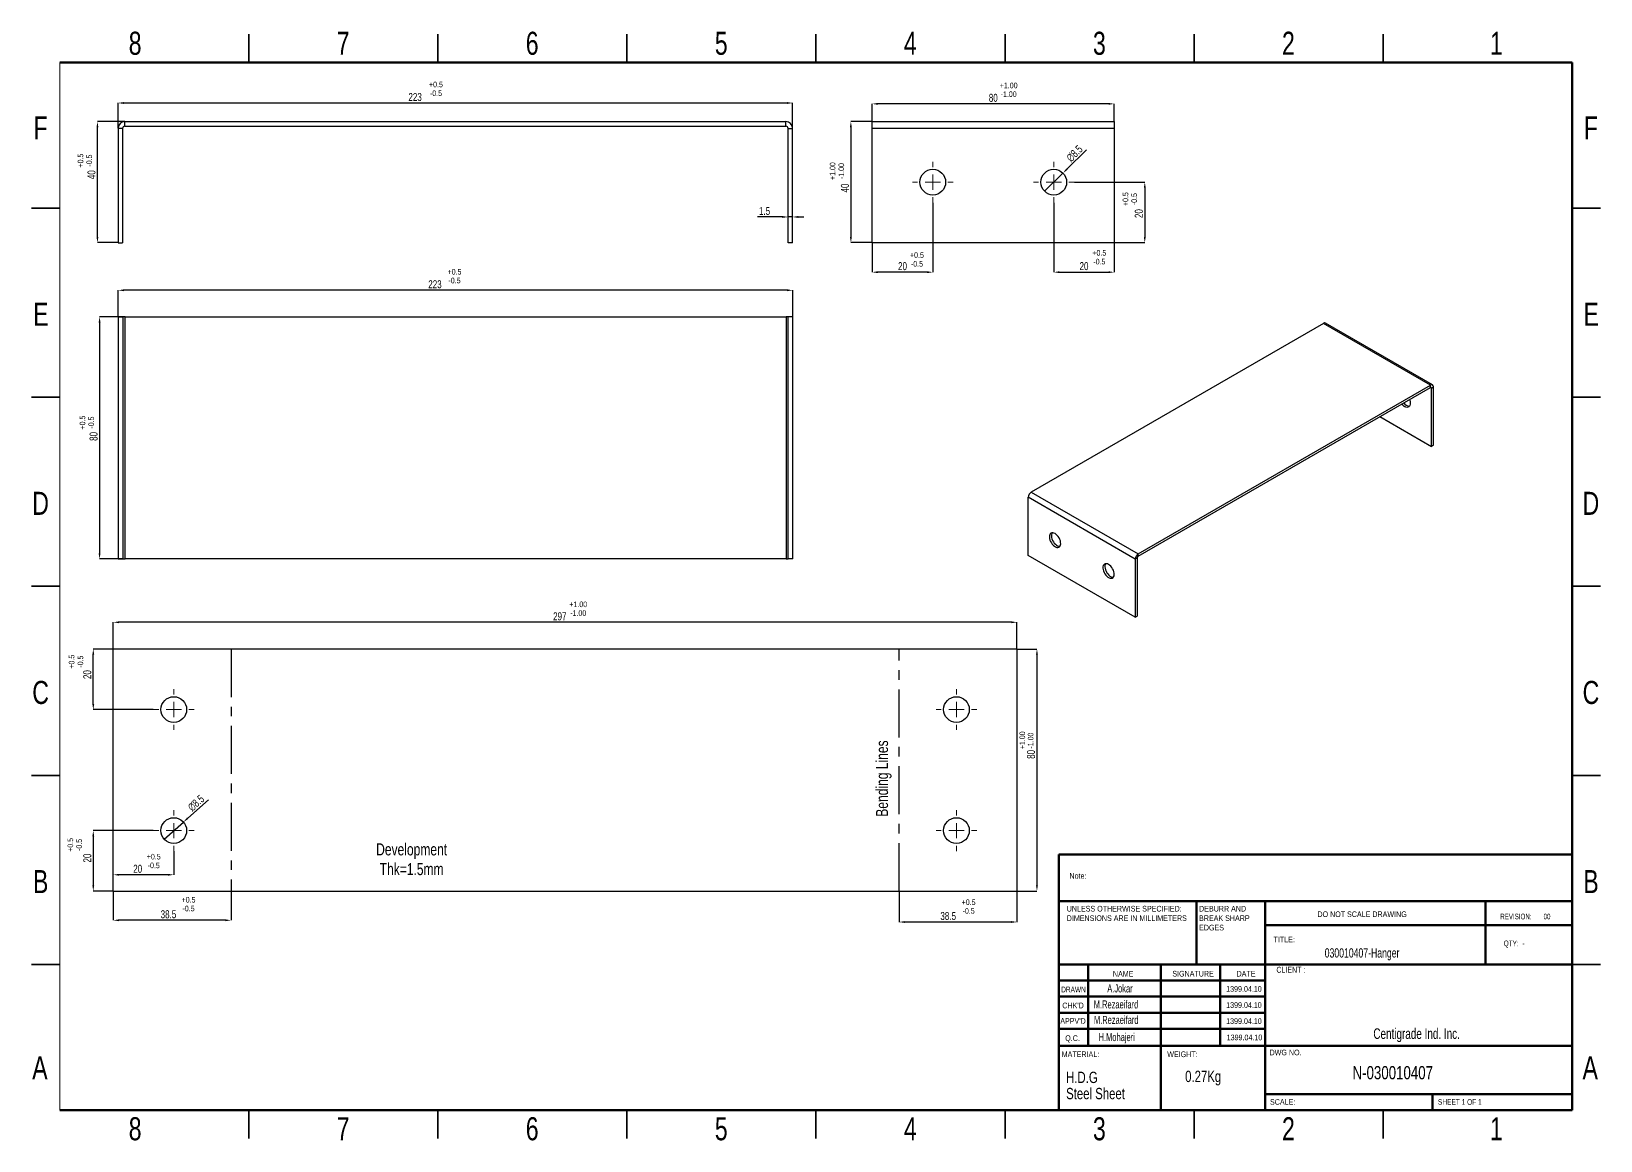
# Model space of a CAD drawing. Header units: millimetres. Extents: x 1750 to 2165, y 550 to 843.
import ezdxf

# ---------------------------------------------------------------- set-up
doc = ezdxf.new("R2010")
doc.units = ezdxf.units.MM
doc.linetypes.add('CENTERX2', pattern=[20.32, 12.7, -2.54, 2.54, -2.54])
doc.styles.add('SLDTEXTSTYLE0', font='TXT', dxfattribs={"width": 0.75})
doc.styles.add('SLDTEXTSTYLE1', font='TXT', dxfattribs={"width": 0.686449})
doc.styles.add('SLDTEXTSTYLE2', font='TXT', dxfattribs={"width": 0.652778})
doc.styles.add('SLDTEXTSTYLE3', font='TXT', dxfattribs={"width": 0.692308})
doc.styles.add('SLDTEXTSTYLE4', font='TXT', dxfattribs={"width": 0.7})
doc.styles.add('SLDTEXTSTYLE5', font='TXT', dxfattribs={"width": 0.678571})
doc.dimstyles.new('SLDDIMSTYLE26', dxfattribs={"dimtxt": 2.116667, "dimasz": 1.5, "dimexe": 0, "dimexo": 0.0625, "dimgap": 0.529167, "dimtad": 1, "dimdec": 0, "dimlfac": 1.25, "dimrnd": 1e-09, "dimzin": 12, "dimdsep": 46, "dimtxsty": 'SLDTEXTSTYLE0', "dimsah": 1, "dimcen": 0.09, "dimadec": 0, "dimazin": 3, "dimtfac": 1, "dimtdec": 0, "dimtofl": 0, "dimtmove": 0, "dimatfit": 3, "dimfxl": 1, "dimfrac": 2, "dimtolj": 1, "dimtzin": 12, "dimarcsym": 0})
doc.dimstyles.new('SLDDIMSTYLE27', dxfattribs={"dimtxt": 2.116667, "dimasz": 1.5, "dimexe": 0, "dimexo": 0.0625, "dimgap": 0.529167, "dimtad": 1, "dimdec": 6, "dimlfac": 1.25, "dimrnd": 1e-09, "dimzin": 12, "dimdsep": 46, "dimtxsty": 'SLDTEXTSTYLE0', "dimsah": 1, "dimcen": 0.09, "dimadec": 0, "dimazin": 3, "dimtfac": 1, "dimtdec": 1, "dimtmove": 0, "dimatfit": 0, "dimfxl": 1, "dimfrac": 2, "dimtolj": 1, "dimtzin": 12, "dimarcsym": 0})
doc.dimstyles.new('SLDDIMSTYLE28', dxfattribs={"dimtxt": 2.116667, "dimasz": 1.5, "dimexe": 0, "dimexo": 0.0625, "dimgap": 0.529167, "dimtad": 1, "dimdec": 1, "dimlfac": 1.25, "dimrnd": 1e-09, "dimzin": 12, "dimdsep": 46, "dimtxsty": 'SLDTEXTSTYLE0', "dimblk1": 'NONE', "dimsah": 1, "dimcen": 0, "dimadec": 0, "dimazin": 3, "dimtfac": 1, "dimtdec": 1, "dimtmove": 0, "dimatfit": 3, "dimldrblk": 'NONE', "dimfxl": 1, "dimfrac": 2, "dimtolj": 1, "dimtzin": 12, "dimarcsym": 0})

# ---------------------------------------------------------------- blocks, each defined once
blk = doc.blocks.new('*D29')
at = {"color": 0, "linetype": 'Continuous', "lineweight": -2, "transparency": 16777216}
for p, q in [((1774.34, 819.23), (1767.16, 819.23)), ((1767.16, 788.73), (1767.16, 817.73)), ((1772.55, 787.23), (1767.16, 787.23))]:
    blk.add_line(p, q, dxfattribs=at)
at = {"color": 0, "linetype": 'Continuous', "transparency": 16777216}
for points in [[(1766.91, 817.73), (1767.41, 817.73), (1767.16, 819.23)], [(1766.91, 788.73), (1767.41, 788.73), (1767.16, 787.23)]]:
    blk.add_solid(points, dxfattribs=at)
at = {"layer": 'Defpoints', "color": 0, "linetype": 'Continuous', "transparency": 16777216}
for p in [(1767.16, 819.23), (1774.4, 819.23), (1772.61, 787.23)]:
    blk.add_point(p, dxfattribs=at)
at = {"color": 0, "linetype": 'Continuous', "lineweight": 18, "transparency": 16777216, "insert": (1764.52, 805.2), "char_height": 2.117, "attachment_point": 2, "rotation": 90, "style": 'SLDTEXTSTYLE0'}
blk.add_mtext('\\A1;40', dxfattribs=at)
blk = doc.blocks.new('*D30')
at = {"color": 0, "linetype": 'Continuous', "lineweight": -2, "transparency": 16777216}
for p, q in [((1772.61, 817.5), (1772.61, 824.16)), ((1774.11, 824.16), (1949.51, 824.16)), ((1951.01, 817.5), (1951.01, 824.16))]:
    blk.add_line(p, q, dxfattribs=at)
at = {"color": 0, "linetype": 'Continuous', "transparency": 16777216}
for points in [[(1774.11, 824.41), (1774.11, 823.91), (1772.61, 824.16)], [(1949.51, 824.41), (1949.51, 823.91), (1951.01, 824.16)]]:
    blk.add_solid(points, dxfattribs=at)
at = {"layer": 'Defpoints', "color": 0, "linetype": 'Continuous', "transparency": 16777216}
for p in [(1951.01, 824.16), (1772.61, 817.44), (1951.01, 817.44)]:
    blk.add_point(p, dxfattribs=at)
at = {"color": 0, "linetype": 'Continuous', "lineweight": 18, "transparency": 16777216, "insert": (1851.17, 826.8), "char_height": 2.117, "attachment_point": 2, "style": 'SLDTEXTSTYLE0'}
blk.add_mtext('\\A1;223', dxfattribs=at)
blk = doc.blocks.new('*D31')
at = {"color": 0, "linetype": 'Continuous', "lineweight": -2, "transparency": 16777216}
for p, q in [((1948.31, 794.02), (1941.73, 794.02)), ((1949.81, 787.29), (1949.81, 794.02)), ((1951.01, 794.02), (1949.81, 794.02)), ((1951.01, 787.29), (1951.01, 794.02)), ((1952.51, 794.02), (1954.01, 794.02))]:
    blk.add_line(p, q, dxfattribs=at)
at = {"color": 0, "linetype": 'Continuous', "transparency": 16777216}
for points in [[(1948.31, 794.27), (1948.31, 793.77), (1949.81, 794.02)], [(1952.51, 794.27), (1952.51, 793.77), (1951.01, 794.02)]]:
    blk.add_solid(points, dxfattribs=at)
at = {"layer": 'Defpoints', "color": 0, "linetype": 'Continuous', "transparency": 16777216}
for p in [(1949.81, 794.02), (1949.81, 787.23), (1951.01, 787.23)]:
    blk.add_point(p, dxfattribs=at)
at = {"color": 0, "linetype": 'Continuous', "lineweight": 18, "transparency": 16777216, "insert": (1943.58, 796.66), "char_height": 2.117, "attachment_point": 2, "style": 'SLDTEXTSTYLE0'}
blk.add_mtext('\\A1;1.5', dxfattribs=at)
blk = doc.blocks.new('*D32')
at = {"color": 0, "linetype": 'Continuous', "lineweight": -2, "transparency": 16777216}
for p, q in [((1772.66, 767.67), (1772.66, 774.64)), ((1949.56, 774.64), (1774.16, 774.64)), ((1951.06, 767.67), (1951.06, 774.64))]:
    blk.add_line(p, q, dxfattribs=at)
at = {"color": 0, "linetype": 'Continuous', "transparency": 16777216}
for points in [[(1774.16, 774.89), (1774.16, 774.39), (1772.66, 774.64)], [(1949.56, 774.89), (1949.56, 774.39), (1951.06, 774.64)]]:
    blk.add_solid(points, dxfattribs=at)
at = {"layer": 'Defpoints', "color": 0, "linetype": 'Continuous', "transparency": 16777216}
for p in [(1772.66, 774.64), (1772.66, 767.61), (1951.06, 767.61)]:
    blk.add_point(p, dxfattribs=at)
at = {"color": 0, "linetype": 'Continuous', "lineweight": 18, "transparency": 16777216, "insert": (1856.42, 777.29), "char_height": 2.117, "attachment_point": 2, "style": 'SLDTEXTSTYLE0'}
blk.add_mtext('\\A1;223', dxfattribs=at)
blk = doc.blocks.new('*D33')
at = {"color": 0, "linetype": 'Continuous', "lineweight": -2, "transparency": 16777216}
for p, q in [((1773.8, 767.61), (1767.72, 767.61)), ((1767.72, 766.11), (1767.72, 705.11)), ((1773.8, 703.61), (1767.72, 703.61))]:
    blk.add_line(p, q, dxfattribs=at)
at = {"color": 0, "linetype": 'Continuous', "transparency": 16777216}
for points in [[(1767.47, 766.11), (1767.97, 766.11), (1767.72, 767.61)], [(1767.47, 705.11), (1767.97, 705.11), (1767.72, 703.61)]]:
    blk.add_solid(points, dxfattribs=at)
at = {"layer": 'Defpoints', "color": 0, "linetype": 'Continuous', "transparency": 16777216}
for p in [(1773.86, 767.61), (1767.72, 703.61), (1773.86, 703.61)]:
    blk.add_point(p, dxfattribs=at)
at = {"color": 0, "linetype": 'Continuous', "lineweight": 18, "transparency": 16777216, "insert": (1765.07, 736), "char_height": 2.117, "attachment_point": 2, "rotation": 90, "style": 'SLDTEXTSTYLE0'}
blk.add_mtext('\\A1;80', dxfattribs=at)
blk = doc.blocks.new('*D34')
at = {"color": 0, "linetype": 'Continuous', "lineweight": -2, "transparency": 16777216}
for p, q in [((1972.01, 819.23), (1966.41, 819.23)), ((1966.41, 817.73), (1966.41, 788.73)), ((1972.01, 787.23), (1966.41, 787.23))]:
    blk.add_line(p, q, dxfattribs=at)
at = {"color": 0, "linetype": 'Continuous', "transparency": 16777216}
for points in [[(1966.16, 817.73), (1966.66, 817.73), (1966.41, 819.23)], [(1966.16, 788.73), (1966.66, 788.73), (1966.41, 787.23)]]:
    blk.add_solid(points, dxfattribs=at)
at = {"layer": 'Defpoints', "color": 0, "linetype": 'Continuous', "transparency": 16777216}
for p in [(1972.07, 819.23), (1966.41, 787.23), (1972.07, 787.23)]:
    blk.add_point(p, dxfattribs=at)
at = {"color": 0, "linetype": 'Continuous', "lineweight": 18, "transparency": 16777216, "insert": (1963.77, 801.68), "char_height": 2.117, "attachment_point": 2, "rotation": 90, "style": 'SLDTEXTSTYLE0'}
blk.add_mtext('\\A1;40', dxfattribs=at)
blk = doc.blocks.new('*D35')
at = {"color": 0, "linetype": 'Continuous', "lineweight": -2, "transparency": 16777216}
for p, q in [((2028.77, 811.81), (2023.56, 806.67)), ((2017.65, 800.84), (2022.49, 805.62))]:
    blk.add_line(p, q, dxfattribs=at)
at = {"color": 0, "linetype": 'Continuous', "transparency": 16777216}
blk.add_solid([(2023.38, 806.85), (2023.73, 806.49), (2022.49, 805.62)], dxfattribs=at)
at = {"layer": 'Defpoints', "color": 0, "linetype": 'Continuous', "transparency": 16777216}
for p in [(2022.49, 805.62), (2017.65, 800.84)]:
    blk.add_point(p, dxfattribs=at)
at = {"color": 0, "linetype": 'Continuous', "lineweight": 18, "transparency": 16777216, "insert": (2023.14, 809.98), "char_height": 2.117, "attachment_point": 1, "rotation": 44.6305, "style": 'SLDTEXTSTYLE0'}
blk.add_mtext('\\A1;∅8.5', dxfattribs=at)
blk = doc.blocks.new('_NONE')
blk = doc.blocks.new('*D36')
at = {"color": 0, "linetype": 'Continuous', "lineweight": -2, "transparency": 16777216}
for p, q in [((2025.53, 803.23), (2044.14, 803.23)), ((2044.14, 801.73), (2044.14, 788.73)), ((2036.13, 787.23), (2044.14, 787.23))]:
    blk.add_line(p, q, dxfattribs=at)
at = {"color": 0, "linetype": 'Continuous', "transparency": 16777216}
for points in [[(2043.89, 801.73), (2044.39, 801.73), (2044.14, 803.23)], [(2043.89, 788.73), (2044.39, 788.73), (2044.14, 787.23)]]:
    blk.add_solid(points, dxfattribs=at)
at = {"layer": 'Defpoints', "color": 0, "linetype": 'Continuous', "transparency": 16777216}
for p in [(2025.47, 803.23), (2036.07, 787.23), (2044.14, 787.23)]:
    blk.add_point(p, dxfattribs=at)
at = {"color": 0, "linetype": 'Continuous', "lineweight": 18, "transparency": 16777216, "insert": (2041.49, 794.92), "char_height": 2.117, "attachment_point": 2, "rotation": 90, "style": 'SLDTEXTSTYLE0'}
blk.add_mtext('\\A1;20', dxfattribs=at)
blk = doc.blocks.new('SW_CENTERMARKSYMBOL_42')
at = {"color": 0, "linetype": 'Continuous', "lineweight": 0}
for p, q in [((0, 4), (0, 5.4)), ((-4, 0), (-5.4, 0)), ((0, 0), (-2, 0)), ((0, 0), (0, 2)), ((0, 0), (0, -2)), ((0, 0), (2, 0)), ((4, 0), (5.4, 0)), ((0, -4), (0, -5.4))]:
    blk.add_line(p, q, dxfattribs=at)
blk = doc.blocks.new('SW_CENTERMARKSYMBOL_43')
at = {"color": 0, "linetype": 'Continuous', "lineweight": 0}
for p, q in [((0, 4), (0, 5.4)), ((-4, 0), (-5.4, 0)), ((0, 0), (-2, 0)), ((0, 0), (0, 2)), ((0, 0), (0, -2)), ((0, 0), (2, 0)), ((4, 0), (5.4, 0)), ((0, -4), (0, -5.4))]:
    blk.add_line(p, q, dxfattribs=at)
blk = doc.blocks.new('*D37')
at = {"color": 0, "linetype": 'Continuous', "lineweight": -2, "transparency": 16777216}
for p, q in [((1771.35, 679.85), (1771.35, 686.86)), ((2008.83, 686.86), (1772.85, 686.86)), ((2010.33, 679.85), (2010.33, 686.86))]:
    blk.add_line(p, q, dxfattribs=at)
at = {"color": 0, "linetype": 'Continuous', "transparency": 16777216}
for points in [[(1772.85, 687.11), (1772.85, 686.61), (1771.35, 686.86)], [(2008.83, 687.11), (2008.83, 686.61), (2010.33, 686.86)]]:
    blk.add_solid(points, dxfattribs=at)
at = {"layer": 'Defpoints', "color": 0, "linetype": 'Continuous', "transparency": 16777216}
for p in [(1771.35, 686.86), (1771.35, 679.78), (2010.33, 679.78)]:
    blk.add_point(p, dxfattribs=at)
at = {"color": 0, "linetype": 'Continuous', "lineweight": 18, "transparency": 16777216, "insert": (1889.43, 689.5), "char_height": 2.117, "attachment_point": 2, "style": 'SLDTEXTSTYLE0'}
blk.add_mtext('\\A1;297', dxfattribs=at)
blk = doc.blocks.new('*D38')
at = {"color": 0, "linetype": 'Continuous', "lineweight": -2, "transparency": 16777216}
for p, q in [((1771.35, 615.72), (1771.35, 608.07)), ((1802.5, 615.72), (1802.5, 608.07)), ((1801, 608.07), (1772.85, 608.07))]:
    blk.add_line(p, q, dxfattribs=at)
at = {"color": 0, "linetype": 'Continuous', "transparency": 16777216}
for points in [[(1772.85, 608.32), (1772.85, 607.82), (1771.35, 608.07)], [(1801, 608.32), (1801, 607.82), (1802.5, 608.07)]]:
    blk.add_solid(points, dxfattribs=at)
at = {"layer": 'Defpoints', "color": 0, "linetype": 'Continuous', "transparency": 16777216}
for p in [(1771.35, 615.78), (1802.5, 615.78), (1771.35, 608.07)]:
    blk.add_point(p, dxfattribs=at)
at = {"color": 0, "linetype": 'Continuous', "lineweight": 18, "transparency": 16777216, "insert": (1785.94, 610.72), "char_height": 2.117, "attachment_point": 2, "style": 'SLDTEXTSTYLE0'}
blk.add_mtext('\\A1;38.5', dxfattribs=at)
blk = doc.blocks.new('*D39')
at = {"color": 0, "linetype": 'Continuous', "lineweight": -2, "transparency": 16777216}
for p, q in [((1979.18, 615.72), (1979.18, 607.61)), ((2010.33, 615.72), (2010.33, 607.61)), ((2008.83, 607.61), (1980.68, 607.61))]:
    blk.add_line(p, q, dxfattribs=at)
at = {"color": 0, "linetype": 'Continuous', "transparency": 16777216}
for points in [[(1980.68, 607.86), (1980.68, 607.36), (1979.18, 607.61)], [(2008.83, 607.86), (2008.83, 607.36), (2010.33, 607.61)]]:
    blk.add_solid(points, dxfattribs=at)
at = {"layer": 'Defpoints', "color": 0, "linetype": 'Continuous', "transparency": 16777216}
for p in [(1979.18, 615.78), (2010.33, 615.78), (1979.18, 607.61)]:
    blk.add_point(p, dxfattribs=at)
at = {"color": 0, "linetype": 'Continuous', "lineweight": 18, "transparency": 16777216, "insert": (1992.15, 610.26), "char_height": 2.117, "attachment_point": 2, "style": 'SLDTEXTSTYLE0'}
blk.add_mtext('\\A1;38.5', dxfattribs=at)
blk = doc.blocks.new('*D40')
at = {"color": 0, "linetype": 'Continuous', "lineweight": -2, "transparency": 16777216}
for p, q in [((1771.29, 679.78), (1766.06, 679.78)), ((1766.06, 665.28), (1766.06, 678.28)), ((1781.89, 663.78), (1766.06, 663.78))]:
    blk.add_line(p, q, dxfattribs=at)
at = {"color": 0, "linetype": 'Continuous', "transparency": 16777216}
for points in [[(1765.81, 678.28), (1766.31, 678.28), (1766.06, 679.78)], [(1765.81, 665.28), (1766.31, 665.28), (1766.06, 663.78)]]:
    blk.add_solid(points, dxfattribs=at)
at = {"layer": 'Defpoints', "color": 0, "linetype": 'Continuous', "transparency": 16777216}
for p in [(1766.06, 679.78), (1771.35, 679.78), (1781.95, 663.78)]:
    blk.add_point(p, dxfattribs=at)
at = {"color": 0, "linetype": 'Continuous', "lineweight": 18, "transparency": 16777216, "insert": (1763.41, 673.03), "char_height": 2.117, "attachment_point": 2, "rotation": 90, "style": 'SLDTEXTSTYLE0'}
blk.add_mtext('\\A1;20', dxfattribs=at)
blk = doc.blocks.new('*D41')
at = {"color": 0, "linetype": 'Continuous', "lineweight": -2, "transparency": 16777216}
for p, q in [((1781.89, 631.78), (1766.06, 631.78)), ((1766.06, 630.28), (1766.06, 617.28)), ((1771.29, 615.78), (1766.06, 615.78))]:
    blk.add_line(p, q, dxfattribs=at)
at = {"color": 0, "linetype": 'Continuous', "transparency": 16777216}
for points in [[(1765.81, 630.28), (1766.31, 630.28), (1766.06, 631.78)], [(1765.81, 617.28), (1766.31, 617.28), (1766.06, 615.78)]]:
    blk.add_solid(points, dxfattribs=at)
at = {"layer": 'Defpoints', "color": 0, "linetype": 'Continuous', "transparency": 16777216}
for p in [(1781.95, 631.78), (1766.06, 615.78), (1771.35, 615.78)]:
    blk.add_point(p, dxfattribs=at)
at = {"color": 0, "linetype": 'Continuous', "lineweight": 18, "transparency": 16777216, "insert": (1763.41, 624.52), "char_height": 2.117, "attachment_point": 2, "rotation": 90, "style": 'SLDTEXTSTYLE0'}
blk.add_mtext('\\A1;20', dxfattribs=at)
blk = doc.blocks.new('*D42')
at = {"color": 0, "linetype": 'Continuous', "lineweight": -2, "transparency": 16777216}
for p, q in [((1787.35, 626.32), (1787.35, 620.1)), ((1771.35, 615.85), (1771.35, 620.1)), ((1785.85, 620.1), (1772.85, 620.1))]:
    blk.add_line(p, q, dxfattribs=at)
at = {"color": 0, "linetype": 'Continuous', "transparency": 16777216}
for points in [[(1772.85, 620.35), (1772.85, 619.85), (1771.35, 620.1)], [(1785.85, 620.35), (1785.85, 619.85), (1787.35, 620.1)]]:
    blk.add_solid(points, dxfattribs=at)
at = {"layer": 'Defpoints', "color": 0, "linetype": 'Continuous', "transparency": 16777216}
for p in [(1787.35, 626.38), (1771.35, 620.1), (1771.35, 615.78)]:
    blk.add_point(p, dxfattribs=at)
at = {"color": 0, "linetype": 'Continuous', "lineweight": 18, "transparency": 16777216, "insert": (1777.81, 622.75), "char_height": 2.117, "attachment_point": 2, "style": 'SLDTEXTSTYLE0'}
blk.add_mtext('\\A1;20', dxfattribs=at)
blk = doc.blocks.new('*D43')
at = {"color": 0, "linetype": 'Continuous', "lineweight": -2, "transparency": 16777216}
for p, q in [((1796.5, 639.89), (1791.02, 635.03)), ((1784.81, 629.53), (1789.9, 634.04))]:
    blk.add_line(p, q, dxfattribs=at)
at = {"color": 0, "linetype": 'Continuous', "transparency": 16777216}
blk.add_solid([(1790.85, 635.22), (1791.18, 634.85), (1789.9, 634.04)], dxfattribs=at)
at = {"layer": 'Defpoints', "color": 0, "linetype": 'Continuous', "transparency": 16777216}
for p in [(1789.9, 634.04), (1784.81, 629.53)]:
    blk.add_point(p, dxfattribs=at)
at = {"color": 0, "linetype": 'Continuous', "lineweight": 18, "transparency": 16777216, "insert": (1790.78, 638.36), "char_height": 2.117, "attachment_point": 1, "rotation": 41.5383, "style": 'SLDTEXTSTYLE0'}
blk.add_mtext('\\A1;∅8.5', dxfattribs=at)
blk = doc.blocks.new('*D44')
at = {"color": 0, "linetype": 'Continuous', "lineweight": -2, "transparency": 16777216}
for p, q in [((2010.39, 679.78), (2015.62, 679.78)), ((2015.62, 678.28), (2015.62, 617.28)), ((2010.39, 615.78), (2015.62, 615.78))]:
    blk.add_line(p, q, dxfattribs=at)
at = {"color": 0, "linetype": 'Continuous', "transparency": 16777216}
for points in [[(2015.37, 678.28), (2015.87, 678.28), (2015.62, 679.78)], [(2015.37, 617.28), (2015.87, 617.28), (2015.62, 615.78)]]:
    blk.add_solid(points, dxfattribs=at)
at = {"layer": 'Defpoints', "color": 0, "linetype": 'Continuous', "transparency": 16777216}
for p in [(2010.33, 679.78), (2010.33, 615.78), (2015.62, 615.78)]:
    blk.add_point(p, dxfattribs=at)
at = {"color": 0, "linetype": 'Continuous', "lineweight": 18, "transparency": 16777216, "insert": (2012.98, 651.93), "char_height": 2.117, "attachment_point": 2, "rotation": 90, "style": 'SLDTEXTSTYLE0'}
blk.add_mtext('\\A1;80', dxfattribs=at)
blk = doc.blocks.new('SW_CENTERMARKSYMBOL_44')
at = {"color": 0, "linetype": 'Continuous', "lineweight": 0}
for p, q in [((0, 4), (0, 5.4)), ((-4, 0), (-5.4, 0)), ((0, 0), (-2, 0)), ((0, 0), (0, 2)), ((0, 0), (0, -2)), ((0, 0), (2, 0)), ((4, 0), (5.4, 0)), ((0, -4), (0, -5.4))]:
    blk.add_line(p, q, dxfattribs=at)
blk = doc.blocks.new('SW_CENTERMARKSYMBOL_45')
at = {"color": 0, "linetype": 'Continuous', "lineweight": 0}
for p, q in [((0, 4), (0, 5.4)), ((-4, 0), (-5.4, 0)), ((0, 0), (-2, 0)), ((0, 0), (0, 2)), ((0, 0), (0, -2)), ((0, 0), (2, 0)), ((4, 0), (5.4, 0)), ((0, -4), (0, -5.4))]:
    blk.add_line(p, q, dxfattribs=at)
blk = doc.blocks.new('SW_CENTERMARKSYMBOL_46')
at = {"color": 0, "linetype": 'Continuous', "lineweight": 0}
for p, q in [((0, 4), (0, 5.4)), ((-4, 0), (-5.4, 0)), ((0, 0), (-2, 0)), ((0, 0), (0, 2)), ((0, 0), (0, -2)), ((0, 0), (2, 0)), ((4, 0), (5.4, 0)), ((0, -4), (0, -5.4))]:
    blk.add_line(p, q, dxfattribs=at)
blk = doc.blocks.new('SW_CENTERMARKSYMBOL_47')
at = {"color": 0, "linetype": 'Continuous', "lineweight": 0}
for p, q in [((0, 4), (0, 5.4)), ((-4, 0), (-5.4, 0)), ((0, 0), (-2, 0)), ((0, 0), (0, 2)), ((0, 0), (0, -2)), ((0, 0), (2, 0)), ((4, 0), (5.4, 0)), ((0, -4), (0, -5.4))]:
    blk.add_line(p, q, dxfattribs=at)
blk = doc.blocks.new('SW_NOTE_62')
at = {"color": 0, "linetype": 'Continuous', "lineweight": 0, "char_height": 1.5, "attachment_point": 1, "style": 'SLDTEXTSTYLE0'}
for s, insert in [('UNLESS OTHERWISE SPECIFIED:', (0, 1.93)), ('DIMENSIONS ARE IN MILLIMETERS', (0, -0.57))]:
    blk.add_mtext(s, dxfattribs=dict(at, insert=insert))
blk = doc.blocks.new('SW_NOTE_63')
at = {"color": 0, "linetype": 'Continuous', "lineweight": 0, "char_height": 1.5, "attachment_point": 1, "style": 'SLDTEXTSTYLE0'}
for s, insert in [('DEBURR AND', (0, 1.93)), ('BREAK SHARP', (0, -0.57)), ('EDGES', (0, -3.07))]:
    blk.add_mtext(s, dxfattribs=dict(at, insert=insert))
blk = doc.blocks.new('*D47')
at = {"color": 0, "linetype": 'Continuous', "lineweight": -2, "transparency": 16777216}
for p, q in [((1972.07, 819.29), (1972.07, 823.93)), ((2034.57, 823.93), (1973.57, 823.93)), ((2036.07, 819.29), (2036.07, 823.93))]:
    blk.add_line(p, q, dxfattribs=at)
at = {"color": 0, "linetype": 'Continuous', "transparency": 16777216}
for points in [[(1973.57, 824.18), (1973.57, 823.68), (1972.07, 823.93)], [(2034.57, 824.18), (2034.57, 823.68), (2036.07, 823.93)]]:
    blk.add_solid(points, dxfattribs=at)
at = {"layer": 'Defpoints', "color": 0, "linetype": 'Continuous', "transparency": 16777216}
for p in [(1972.07, 823.93), (1972.07, 819.23), (2036.07, 819.23)]:
    blk.add_point(p, dxfattribs=at)
at = {"color": 0, "linetype": 'Continuous', "lineweight": 18, "transparency": 16777216, "insert": (2004.07, 825.51), "char_height": 2.117, "attachment_point": 5, "style": 'SLDTEXTSTYLE0'}
blk.add_mtext('\\A1;80', dxfattribs=at)
blk = doc.blocks.new('*D48')
at = {"color": 0, "linetype": 'Continuous', "lineweight": -2, "transparency": 16777216}
for p, q in [((1988.07, 797.76), (1988.07, 779.42)), ((1972.07, 787.16), (1972.07, 779.42)), ((1986.57, 779.42), (1973.57, 779.42))]:
    blk.add_line(p, q, dxfattribs=at)
at = {"color": 0, "linetype": 'Continuous', "transparency": 16777216}
for points in [[(1973.57, 779.67), (1973.57, 779.17), (1972.07, 779.42)], [(1986.57, 779.67), (1986.57, 779.17), (1988.07, 779.42)]]:
    blk.add_solid(points, dxfattribs=at)
at = {"layer": 'Defpoints', "color": 0, "linetype": 'Continuous', "transparency": 16777216}
for p in [(1988.07, 797.83), (1972.07, 787.23), (1972.07, 779.42)]:
    blk.add_point(p, dxfattribs=at)
at = {"color": 0, "linetype": 'Continuous', "lineweight": 18, "transparency": 16777216, "insert": (1980.07, 781.01), "char_height": 2.117, "attachment_point": 5, "style": 'SLDTEXTSTYLE0'}
blk.add_mtext('\\A1;20', dxfattribs=at)
blk = doc.blocks.new('*D49')
at = {"color": 0, "linetype": 'Continuous', "lineweight": -2, "transparency": 16777216}
for p, q in [((2020.07, 797.76), (2020.07, 779.42)), ((2036.07, 787.16), (2036.07, 779.42)), ((2021.57, 779.42), (2034.57, 779.42))]:
    blk.add_line(p, q, dxfattribs=at)
at = {"color": 0, "linetype": 'Continuous', "transparency": 16777216}
for points in [[(2021.57, 779.67), (2021.57, 779.17), (2020.07, 779.42)], [(2034.57, 779.67), (2034.57, 779.17), (2036.07, 779.42)]]:
    blk.add_solid(points, dxfattribs=at)
at = {"layer": 'Defpoints', "color": 0, "linetype": 'Continuous', "transparency": 16777216}
for p in [(2020.07, 797.83), (2036.07, 787.23), (2036.07, 779.42)]:
    blk.add_point(p, dxfattribs=at)
at = {"color": 0, "linetype": 'Continuous', "lineweight": 18, "transparency": 16777216, "insert": (2028.07, 781.01), "char_height": 2.117, "attachment_point": 5, "style": 'SLDTEXTSTYLE0'}
blk.add_mtext('\\A1;20', dxfattribs=at)

msp = doc.modelspace()

# ---------------------------------------------------------------- linework, layer by layer
at = {"color": 7, "linetype": 'Continuous', "lineweight": 35}
for p, q in [((1807.18950237, 834.88362631), (1807.18950237, 842.38362631)), ((1857.18950237, 834.88362631), (1857.18950237, 842.38362631)), ((1907.18950237, 834.88362631), (1907.18950237, 842.38362631)), ((1957.18950237, 842.38362631), (1957.18950237, 834.88362631)), ((1957.18950237, 834.88362631), (1957.18950237, 842.38362631)), ((2007.18950237, 834.88362631), (2007.18950237, 842.38362631)), ((2057.18950237, 834.88362631), (2057.18950237, 842.38362631)), ((2107.18950237, 834.88362631), (2107.18950237, 842.38362631)), ((1757.18950237, 796.38362631), (1749.68950237, 796.38362631)), ((2157.18950237, 796.38362631), (2164.68950237, 796.38362631)), ((1757.18950237, 746.38362631), (1749.68950237, 746.38362631)), ((2157.18950237, 746.38362631), (2164.68950237, 746.38362631)), ((1749.68950237, 696.38362631), (1757.18950237, 696.38362631)), ((1757.18950237, 696.38362631), (1749.68950237, 696.38362631)), ((2164.68950237, 696.38362631), (2157.18950237, 696.38362631)), ((2157.18950237, 696.38362631), (2164.68950237, 696.38362631)), ((1757.18950237, 646.38362631), (1749.68950237, 646.38362631)), ((2157.18950237, 646.38362631), (2164.68950237, 646.38362631)), ((1757.18950237, 596.38362631), (1749.68950237, 596.38362631)), ((2157.18950237, 596.38362631), (2164.68950237, 596.38362631)), ((1807.18950237, 557.88362631), (1807.18950237, 550.38362631)), ((1857.18950237, 557.88362631), (1857.18950237, 550.38362631)), ((1907.18950237, 557.88362631), (1907.18950237, 550.38362631)), ((1957.18950237, 550.38362631), (1957.18950237, 557.88362631)), ((1957.18950237, 557.88362631), (1957.18950237, 550.38362631)), ((2007.18950237, 557.88362631), (2007.18950237, 550.38362631)), ((2057.18950237, 557.88362631), (2057.18950237, 550.38362631)), ((2107.18950237, 557.88362631), (2107.18950237, 550.38362631))]:
    msp.add_line(p, q, dxfattribs=at)
at = {"color": 7, "linetype": 'Continuous', "lineweight": 18}
msp.add_line((1757.18950237, 557.88362631), (1757.18950237, 834.88362631), dxfattribs=at)
at = {"color": 7, "linetype": 'Continuous', "lineweight": 70}
for p, q in [((1757.18950237, 834.88362631), (2157.18950237, 834.88362631)), ((2157.18950237, 834.88362631), (2157.18950237, 557.88362631)), ((2157.18950237, 557.88362631), (1757.18950237, 557.88362631))]:
    msp.add_line(p, q, dxfattribs=at)
at = {"color": 7, "linetype": 'Continuous', "lineweight": 25}
for p, q in [((1774.40222615, 818.02707763), (1774.40222615, 819.22707764)), ((1774.40222615, 819.22707764), (1949.22366256, 819.22707764)), ((1774.40222615, 818.02707763), (1949.22366256, 818.02707763)), ((1949.22366256, 818.02707763), (1949.22366256, 819.22707764)), ((1972.07200255, 817.43779761), (1972.07200255, 819.22707764)), ((1972.07200255, 819.22707764), (2036.07200112, 819.22707764)), ((2036.07200112, 819.22707764), (2036.07200112, 817.43779761)), ((1772.6129424, 817.43779761), (1772.6129424, 787.22707835)), ((1773.81294483, 817.43779761), (1772.6129424, 817.43779761)), ((1773.81294483, 817.43779761), (1773.81294483, 787.22707835)), ((1949.81294388, 817.43779761), (1951.01294631, 817.43779761)), ((1949.81294388, 787.22707835), (1949.81294388, 817.43779761)), ((1951.01294631, 787.22707835), (1951.01294631, 817.43779761)), ((1972.07200255, 787.22707835), (1972.07200255, 817.43779761)), ((2036.07200112, 817.43779761), (1972.07200255, 817.43779761)), ((2036.07200112, 817.43779761), (2036.07200112, 787.22707835)), ((1772.6129424, 787.22707835), (1773.81294483, 787.22707835)), ((1951.01294631, 787.22707835), (1949.81294388, 787.22707835)), ((2036.07200112, 787.22707835), (1972.07200255, 787.22707835)), ((1772.65855313, 767.6056087), (1772.65855313, 703.60561013)), ((1772.65855313, 767.6056087), (1773.85855556, 767.6056087)), ((1773.85855556, 767.6056087), (1773.85855556, 703.60561013)), ((1774.44783688, 767.6056087), (1773.85855556, 767.6056087)), ((1774.44783688, 703.60561013), (1774.44783688, 767.6056087)), ((1774.44783688, 767.6056087), (1949.26927329, 767.6056087)), ((1949.85855461, 767.6056087), (1949.26927329, 767.6056087)), ((1949.26927329, 767.6056087), (1949.26927329, 703.60561013)), ((1951.05855704, 767.6056087), (1949.85855461, 767.6056087)), ((1949.85855461, 703.60561013), (1949.85855461, 767.6056087)), ((1951.05855704, 703.60561013), (1951.05855704, 767.6056087)), ((2091.38643138, 765.88647322), (2014.12554189, 721.28471109)), ((2119.67070199, 749.55831135), (2091.38643138, 765.88647322)), ((2120.22980628, 749.61367605), (2091.94553566, 765.94183792)), ((2042.4098125, 704.95654922), (2119.67070199, 749.55831135)), ((2042.4098125, 704.34414361), (2119.67070199, 748.94590573)), ((2119.67066116, 748.9458811), (2119.93113, 748.79551564)), ((2119.67070199, 748.94590573), (2119.67070199, 749.55831135)), ((2119.93113, 748.79551564), (2120.46146116, 749.1016693)), ((2119.93113, 733.37783737), (2119.93113, 748.79551564)), ((2120.46146116, 733.68399103), (2120.46146116, 749.1016693)), ((2106.31711228, 741.23704251), (2119.93113, 733.37783737)), ((2120.46146116, 733.68399103), (2119.93113, 733.37783737)), ((2041.61905333, 703.58691607), (2013.33478272, 719.91507794)), ((2013.33478272, 704.49739967), (2013.33478272, 719.91507794)), ((2014.12554189, 721.28471109), (2042.4098125, 704.95654922)), ((1772.65855313, 703.60561013), (1773.85855556, 703.60561013)), ((1773.85855556, 703.60561013), (1774.44783688, 703.60561013)), ((1949.26927329, 703.60561013), (1774.44783688, 703.60561013)), ((1949.26927329, 703.60561013), (1949.85855461, 703.60561013)), ((1951.05855704, 703.60561013), (1949.85855461, 703.60561013)), ((2041.61905333, 688.1692378), (2013.33478272, 704.49739967)), ((2042.14938449, 703.89306973), (2041.61905333, 703.58691607)), ((2041.61905333, 703.58691607), (2041.61905333, 688.1692378)), ((2042.14938449, 703.89306973), (2042.14938449, 688.47539146)), ((2042.4098125, 704.34414361), (2042.4098125, 704.95654922)), ((2041.61905333, 688.1692378), (2042.14938449, 688.47539146)), ((1771.35063074, 615.78477225), (1771.35063074, 679.78477082)), ((2010.32975576, 679.78477082), (1771.35063074, 679.78477082)), ((2010.32975576, 679.78477082), (2010.32975576, 615.78477225)), ((1771.35063074, 615.78477225), (2010.32975576, 615.78477225))]:
    msp.add_line(p, q, dxfattribs=at)
at = {"color": 7, "linetype": 'CENTERX2'}
for p, q in [((1802.49541492, 679.78477154), (1802.49541492, 615.78477154)), ((1979.18497158, 615.78477154), (1979.18497158, 679.78477154))]:
    msp.add_line(p, q, dxfattribs=at)
at = {"color": 7, "linetype": 'Continuous', "lineweight": 50}
for p, q in [((2021.38950237, 625.48063175), (2157.18950237, 625.48063175)), ((2021.38950237, 625.48063175), (2021.38950237, 613.13362631)), ((2021.38950237, 613.13362631), (2157.18950237, 613.13362631)), ((2021.38950237, 613.13362631), (2021.38950237, 558.13362631)), ((2057.78950237, 613.13362631), (2057.78950237, 596.38362631)), ((2075.98950237, 613.13362631), (2075.98950237, 557.88362631)), ((2134.2795287, 596.38362631), (2134.2795287, 613.13362631)), ((2157.18950237, 606.75862631), (2075.98950237, 606.75862631)), ((2157.18950237, 596.38362631), (2021.38950237, 596.38362631)), ((2029.18950237, 596.38362631), (2029.18950237, 574.88362631)), ((2048.38045481, 596.38362631), (2048.38045481, 558.13362631)), ((2064.09557852, 596.38362631), (2064.09557852, 574.88362631)), ((2075.98950237, 558.13362631), (2075.98950237, 596.38362631)), ((2075.98950237, 592.13362631), (2021.38950237, 592.13362631)), ((2075.98950237, 587.88362631), (2021.38950237, 587.88362631)), ((2075.98950237, 583.63362631), (2021.38950237, 583.63362631)), ((2075.98950237, 579.38362631), (2021.38950237, 579.38362631)), ((2031.78950237, 574.88362631), (2021.38950237, 574.88362631)), ((2031.78950237, 574.88362631), (2157.18950237, 574.88362631)), ((2075.98950237, 562.13362631), (2157.18950237, 562.13362631)), ((2120.18950237, 557.88362631), (2120.18950237, 562.13362631))]:
    msp.add_line(p, q, dxfattribs=at)
at = {"color": 7, "linetype": 'Continuous', "lineweight": 25, "flags": 128}
for points in [[(2114.15375855, 745.7610418), (2114.20910526, 745.61064949), (2114.31469695, 745.22046247), (2114.36073579, 744.84684909), (2114.34533705, 744.50510512), (2114.26913093, 744.20922125), (2114.13523698, 743.97131156), (2113.94913757, 743.80111543), (2113.71845141, 743.70560132), (2113.45262267, 743.68867851), (2113.16253382, 743.75104195), (2112.86006235, 743.89013607)], [(2020.40585037, 710.31591608), (2020.1033789, 710.45501096), (2019.81329005, 710.51737363), (2019.54746131, 710.50045159), (2019.31677515, 710.40493747), (2019.13067574, 710.23474134), (2018.99678179, 709.99683165), (2018.92057567, 709.70094778), (2018.90517693, 709.35920306), (2018.95121577, 708.98559044), (2019.05680746, 708.59540342), (2019.2176293, 708.20461739), (2019.4270965, 707.82923074), (2019.67663482, 707.48461237), (2019.95602694, 707.18487058), (2020.25383459, 706.94227702), (2020.55786615, 706.76676333), (2020.85567381, 706.66551549), (2021.13506592, 706.64267801), (2021.38460359, 706.69918595), (2021.59407145, 706.83272654), (2021.75489328, 707.03783163), (2021.86048497, 707.30610508), (2021.90652382, 707.62656238), (2021.89112441, 707.9860865), (2021.8149183, 708.36995607), (2021.681025, 708.76245605), (2021.49492494, 709.14751837), (2021.26423877, 709.50937705), (2020.99841004, 709.83321843), (2020.70832184, 710.10578483), (2020.40585037, 710.31591608)], [(2019.64221467, 710.5159744), (2019.52711295, 710.30298532), (2019.45090683, 710.00710145), (2019.43550809, 709.66535672), (2019.48154693, 709.2917441), (2019.58713862, 708.90155708), (2019.74796046, 708.51077105), (2019.95742766, 708.1353844), (2020.20696598, 707.79076603), (2020.4863581, 707.49102424), (2020.78416575, 707.24843068), (2021.08819731, 707.072917), (2021.38600497, 706.97166915), (2021.66539709, 706.94883167), (2021.69981789, 706.95171402)], [(2034.54798568, 702.15183514), (2034.24551421, 702.29093002), (2033.95542601, 702.35329232), (2033.68959728, 702.33637027), (2033.45891111, 702.24085616), (2033.27281105, 702.07066041), (2033.13891775, 701.83275034), (2033.06271164, 701.53686647), (2033.04731223, 701.19512213), (2033.09335108, 700.82150951), (2033.19894277, 700.43132248), (2033.3597646, 700.04053645), (2033.56923246, 699.66514942), (2033.81877013, 699.32053143), (2034.09816224, 699.02078964), (2034.3959699, 698.77819608), (2034.70000146, 698.6026824), (2034.99780911, 698.50143456), (2035.27720123, 698.47859708), (2035.52673955, 698.53510463), (2035.73620675, 698.6686456), (2035.89702859, 698.87375069), (2036.00262028, 699.14202415), (2036.04865912, 699.46248145), (2036.03326038, 699.82200518), (2035.95705426, 700.20587476), (2035.82316031, 700.59837512), (2035.6370609, 700.98343705), (2035.40637474, 701.34529574), (2035.140546, 701.66913711), (2034.85045715, 701.9417039), (2034.54798568, 702.15183514)], [(2033.78434998, 702.35189346), (2033.66924891, 702.138904), (2033.5930428, 701.84302013), (2033.5776434, 701.50127579), (2033.62368224, 701.12766317), (2033.72927393, 700.73747614), (2033.89009576, 700.34669012), (2034.09956363, 699.97130308), (2034.34910129, 699.62668509), (2034.6284934, 699.3269433), (2034.92630106, 699.08434974), (2035.23033262, 698.90883606), (2035.52814028, 698.80758822), (2035.80753239, 698.78475074), (2035.84195386, 698.7876327)]]:
    msp.add_lwpolyline(points, dxfattribs=at)
at = {"color": 7, "linetype": 'Continuous', "lineweight": 25}
for centre in [(1988.07200183, 803.22707764), (2020.07200183, 803.22707764), (1787.35063659, 663.78477154), (1994.3297499, 663.78477154), (1787.35063659, 631.78477154), (1994.3297499, 631.78477154)]:
    msp.add_circle(centre, 3.4, dxfattribs=at)
for centre, radius, start, end in [((1774.40222435, 817.43779764), 1.78928, 90, 180), ((1774.40222435, 817.43779764), 0.58928, 90, 180), ((1949.22366435, 817.43779764), 1.78928, 0, 90), ((1949.22366435, 817.43779764), 0.58928, 0, 90), ((2091.71400272, 765.4292303), 0.5624714, 65.6924128639, 125.6180204622), ((2119.97939018, 749.17986833), 0.48837232, 350.7860369079, 129.2034179425), ((2119.77236465, 748.8212688), 0.16084048, 350.7863584722, 129.2031093394), ((2114.32105338, 746.29556756), 2.81435525, 217.7425108814, 238.7266887853), ((2114.20511331, 745.84871509), 1.853187, 211.551227115, 268.4204516438), ((2015.05161624, 719.83695167), 1.71861021, 122.6054366812, 177.3944942973), ((2043.33588686, 703.5087898), 1.71861021, 122.6054366812, 177.3944942973), ((2042.71480826, 703.86733783), 0.56600898, 122.6056056248, 177.3943210328)]:
    msp.add_arc(centre, radius, start, end, dxfattribs=at)

# ---------------------------------------------------------------- block references
at = {"color": 7, "linetype": 'Continuous', "lineweight": 0}
for name, p in [('SW_CENTERMARKSYMBOL_43', (1988.07200183, 803.22707764)), ('SW_CENTERMARKSYMBOL_42', (2020.07200183, 803.22707764)), ('SW_CENTERMARKSYMBOL_46', (1787.35063659, 663.78477154)), ('SW_CENTERMARKSYMBOL_44', (1994.3297499, 663.78477154)), ('SW_CENTERMARKSYMBOL_47', (1787.35063659, 631.78477154)), ('SW_CENTERMARKSYMBOL_45', (1994.3297499, 631.78477154)), ('SW_NOTE_62', (2023.49833241, 609.95311572)), ('SW_NOTE_63', (2058.49871806, 609.95311596))]:
    msp.add_blockref(name, p, dxfattribs=at)

# ---------------------------------------------------------------- texts
for s, insert, char_height, attachment_point, style in [('8', (1777.12811904, 842.99731672), 6.096, 2, 'SLDTEXTSTYLE0'), ('7', (1832.12811904, 842.99731672), 6.096, 2, 'SLDTEXTSTYLE0'), ('6', (1882.12811904, 842.99731672), 6.096, 2, 'SLDTEXTSTYLE0'), ('5', (1932.12811904, 842.99731672), 6.096, 2, 'SLDTEXTSTYLE0'), ('4', (1982.12811904, 842.99731672), 6.096, 2, 'SLDTEXTSTYLE0'), ('3', (2032.12811904, 842.99731672), 6.096, 2, 'SLDTEXTSTYLE0'), ('2', (2082.12811904, 842.99731672), 6.096, 2, 'SLDTEXTSTYLE0'), ('1', (2137.12811904, 842.99731672), 6.096, 2, 'SLDTEXTSTYLE0'), ('F', (1752.1260024, 820.60931672), 6.096, 2, 'SLDTEXTSTYLE0'), ('F', (2162.1260024, 820.60931672), 6.096, 2, 'SLDTEXTSTYLE0'), ('E', (1752.2000856, 771.35931672), 6.096, 2, 'SLDTEXTSTYLE0'), ('E', (2162.2000856, 771.35931672), 6.096, 2, 'SLDTEXTSTYLE0'), ('D', (1752.11965241, 721.35931672), 6.096, 2, 'SLDTEXTSTYLE0'), ('D', (2162.11965241, 721.35931672), 6.096, 2, 'SLDTEXTSTYLE0'), ('C', (1752.12600238, 671.35931672), 6.096, 2, 'SLDTEXTSTYLE0'), ('C', (2162.12600238, 671.35931672), 6.096, 2, 'SLDTEXTSTYLE0'), ('B', (1752.1429356, 621.35931672), 6.096, 2, 'SLDTEXTSTYLE0'), ('Note:', (2024.22178246, 620.54992536), 1.5, 1, 'SLDTEXTSTYLE0'), ('B', (2162.1429356, 621.35931672), 6.096, 2, 'SLDTEXTSTYLE0'), ('DO NOT SCALE DRAWING', (2089.8041429, 610.41661989), 1.5, 1, 'SLDTEXTSTYLE0'), ('REVISION:       00', (2138.1443923, 609.81839964), 1.5, 1, 'SLDTEXTSTYLE2'), ('TITLE:', (2078.20057073, 603.74926093), 1.5, 1, 'SLDTEXTSTYLE0'), ('QTY:  -', (2139.06529072, 602.71974786), 1.5, 1, 'SLDTEXTSTYLE5'), ('030010407-Hanger', (2091.72330515, 600.66638561), 2.45, 1, 'SLDTEXTSTYLE4'), ('NAME', (2035.71174159, 594.63510895), 1.5, 1, 'SLDTEXTSTYLE0'), ('SIGNATURE', (2051.42308994, 594.69538269), 1.5, 1, 'SLDTEXTSTYLE0'), ('DATE', (2068.40732814, 594.69538269), 1.5, 1, 'SLDTEXTSTYLE0'), ('CLIENT :', (2078.94901753, 595.7688952), 1.5875, 1, 'SLDTEXTSTYLE4'), ('DRAWN', (2022.03286527, 590.51840763), 1.5, 1, 'SLDTEXTSTYLE1'), ('A.Jokar', (2034.2227405, 591.10283893), 2.116666667, 1, 'SLDTEXTSTYLE4'), ('1399.04.10', (2065.65810953, 590.66444137), 1.5, 1, 'SLDTEXTSTYLE0'), ("CHK'D", (2022.32872457, 586.29547933), 1.5, 1, 'SLDTEXTSTYLE0'), ('M.Rezaeifard', (2030.64663841, 586.87991064), 2.1166666667, 1, 'SLDTEXTSTYLE4'), ('1399.04.10', (2065.65810953, 586.41444137), 1.5, 1, 'SLDTEXTSTYLE0'), ("APPV'D", (2021.79122478, 582.19949294), 1.5, 1, 'SLDTEXTSTYLE0'), ('M.Rezaeifard', (2030.69104283, 582.78392424), 2.1166666667, 1, 'SLDTEXTSTYLE4'), ('1399.04.10', (2065.65810953, 582.16444137), 1.5, 1, 'SLDTEXTSTYLE0'), ('Q.C.', (2023.10489648, 577.65926215), 1.5, 1, 'SLDTEXTSTYLE0'), ('H.Mohajeri', (2031.92380518, 578.24369345), 2.116666667, 1, 'SLDTEXTSTYLE4'), ('1399.04.10', (2065.80196873, 577.84311412), 1.5, 1, 'SLDTEXTSTYLE0'), ('Centigrade Ind. Inc.', (2104.59038311, 579.49440625), 2.8, 1, 'SLDTEXTSTYLE4'), ('MATERIAL:', (2022.16474, 573.38828845), 1.5, 1, 'SLDTEXTSTYLE0'), ('WEIGHT:', (2050.08310897, 573.38687264), 1.4986, 1, 'SLDTEXTSTYLE0'), ('DWG NO.', (2077.14250459, 573.8696826), 1.5, 1, 'SLDTEXTSTYLE0'), ('A', (1751.94608571, 572.10931672), 6.096, 2, 'SLDTEXTSTYLE0'), ('N-030010407', (2099.08460179, 569.52366913), 3.5, 1, 'SLDTEXTSTYLE0'), ('A', (2161.94608571, 572.10931672), 6.096, 2, 'SLDTEXTSTYLE0'), ('^JH.D.G', (2023.34130688, 573.02966439), 2.9972, 1, 'SLDTEXTSTYLE0'), ('0.27Kg', (2054.81573988, 568.28962944), 2.9972, 1, 'SLDTEXTSTYLE0'), ('Steel Sheet ', (2023.34130688, 563.75994852), 2.9972, 1, 'SLDTEXTSTYLE0'), ('SCALE:', (2077.26346849, 560.78371359), 1.5, 1, 'SLDTEXTSTYLE0'), ('SHEET 1 OF 1', (2121.6677968, 560.78371359), 1.5, 1, 'SLDTEXTSTYLE3'), ('8', (1777.12811904, 555.99731672), 6.096, 2, 'SLDTEXTSTYLE0'), ('7', (1832.12811904, 555.99731672), 6.096, 2, 'SLDTEXTSTYLE0'), ('6', (1882.12811904, 555.99731672), 6.096, 2, 'SLDTEXTSTYLE0'), ('5', (1932.12811904, 555.99731672), 6.096, 2, 'SLDTEXTSTYLE0'), ('4', (1982.12811904, 555.99731672), 6.096, 2, 'SLDTEXTSTYLE0'), ('3', (2032.12811904, 555.99731672), 6.096, 2, 'SLDTEXTSTYLE0'), ('2', (2082.12811904, 555.99731672), 6.096, 2, 'SLDTEXTSTYLE0'), ('1', (2137.12811904, 555.99731672), 6.096, 2, 'SLDTEXTSTYLE0')]:
    msp.add_mtext(s, dxfattribs=dict(at, insert=insert, char_height=char_height, attachment_point=attachment_point, style=style))
at = {"color": 7, "linetype": 'Continuous', "lineweight": 18, "attachment_point": 2, "style": 'SLDTEXTSTYLE0'}
for s, insert, char_height in [('\\A1;+0.5', (1856.6839588, 829.79099905), 1.481666667), ('\\A1;-0.5', (1856.6839588, 827.47755246), 1.481666667), ('\\A1;+1.00', (2008.1438354, 829.53905993), 1.481666667), ('\\A1;-1.00', (2008.1438354, 827.22561334), 1.481666667), ('\\A1;+0.5', (1983.88621738, 784.69938821), 1.481666667), ('\\A1;+0.5', (2032.12594963, 785.27306674), 1.481666667), ('\\A1;+0.5', (1861.59208879, 780.27723622), 1.481666667), ('\\A1;-0.5', (1983.88621738, 782.38594162), 1.481666667), ('\\A1;-0.5', (2032.12594963, 782.95962015), 1.481666667), ('\\A1;-0.5', (1861.59208879, 777.96378963), 1.481666667), ('\\A1;+1.00', (1894.31049376, 692.3496555), 1.481666667), ('\\A1;-1.00', (1894.31049376, 690.03620891), 1.481666667), ('\\A1;Development ', (1850.25035714, 628.39844757), 3.175), ('\\A1;+0.5', (1782.04851508, 625.63253388), 1.481666667), ('\\A1;-0.5', (1782.04851508, 623.31908729), 1.481666667), ('\\A1;Thk=1.5mm', (1850.25035714, 623.18571723), 3.175), ('\\A1;+0.5', (1791.25368362, 614.23696162), 1.481666667), ('\\A1;-0.5', (1791.25368362, 611.92351502), 1.481666667), ('\\A1;+0.5', (1997.5531788, 613.59237758), 1.481666667), ('\\A1;-0.5', (1997.5531788, 611.27893099), 1.481666667)]:
    msp.add_mtext(s, dxfattribs=dict(at, insert=insert, char_height=char_height))
at = {"color": 7, "linetype": 'Continuous', "lineweight": 18, "attachment_point": 2, "rotation": 90, "style": 'SLDTEXTSTYLE0'}
for s, insert, char_height in [('\\A1;+0.5', (1761.9329704, 808.93153564), 1.481666667), ('\\A1;-0.5', (1764.24641699, 808.93153564), 1.481666667), ('\\A1;+1.00', (1960.83027328, 806.1513891), 1.481666667), ('\\A1;-1.00', (1963.14371987, 806.1513891), 1.481666667), ('\\A1;+0.5', (2038.28309843, 798.74138119), 1.481666667), ('\\A1;-0.5', (2040.59654502, 798.74138119), 1.481666667), ('\\A1;+0.5', (1762.45686341, 739.66046024), 1.481666667), ('\\A1;-0.5', (1764.77031, 739.66046024), 1.481666667), ('\\A1;+0.5', (1759.5918442, 676.44898571), 1.481666667), ('\\A1;-0.5', (1761.90529079, 676.44898571), 1.481666667), ('\\A1;+1.00', (2011.01158164, 655.65935878), 1.481666667), ('\\A1;-1.00', (2013.20822955, 655.58368894), 1.481666667), ('\\A1;Bending Lines', (1973.06218669, 645.53806013), 3.175), ('\\A1;+0.5', (1759.25438353, 628.00230401), 1.481666667), ('\\A1;-0.5', (1761.56783012, 628.00230401), 1.481666667)]:
    msp.add_mtext(s, dxfattribs=dict(at, insert=insert, char_height=char_height))

# ---------------------------------------------------------------- dimensions: what is measured, and where the dimension line sits
at = {"color": 7, "linetype": 'Continuous', "lineweight": 18}
for base, p1, p2, dimstyle, picture, middle in [((1951.01294435, 824.15609334), (1772.61294435, 817.43779764), (1951.01294435, 817.43779764), 'SLDDIMSTYLE26', '*D30', (1851.17240502, 824.15609334)), ((1949.81294435, 794.01673107), (1951.01294435, 787.22707764), (1949.81294435, 787.22707764), 'SLDDIMSTYLE27', '*D31', (1943.57895998, 794.01673107)), ((1772.65855508, 774.64233052), (1951.05855508, 767.60560941), (1772.65855508, 767.60560941), 'SLDDIMSTYLE26', '*D32', (1856.42412426, 774.64233052)), ((1771.35063659, 620.10121967), (1787.35063659, 626.38477154), (1771.35063659, 615.78477154), 'SLDDIMSTYLE26', '*D42', (1777.81132627, 620.10121967))]:
    dim = msp.add_linear_dim(base=base, p1=p1, p2=p2, dimstyle=dimstyle, dxfattribs=at)
    dim.commit()
    dim.dimension.update_dxf_attribs({"geometry": picture, "text_midpoint": middle, "dimtype": 160})
for base, p1, p2, picture, middle in [((1972.07200255, 823.92639174), (2036.07200112, 819.22707764), (1972.07200255, 819.22707764), '*D47', (2004.07200183, 825.51389174)), ((1972.07200255, 779.42498249), (1988.07200183, 797.82707764), (1972.07200255, 787.22707835), '*D48', (1980.07200219, 781.01248249)), ((2036.07200183, 779.42498249), (2020.07200183, 797.82707764), (2036.07200183, 787.22707764), '*D49', (2028.07200183, 781.01248249))]:
    dim = msp.add_linear_dim(base=base, p1=p1, p2=p2, dimstyle='SLDDIMSTYLE26', dxfattribs=at)
    dim.commit()
    dim.dimension.update_dxf_attribs({"geometry": picture, "text_midpoint": middle})
for base, p1, p2, picture, middle in [((1767.1632833, 819.22707764), (1772.61294435, 787.22707764), (1774.40222435, 819.22707764), '*D29', (1767.1632833, 805.2032106)), ((1966.41186323, 787.22707764), (1972.07200183, 819.22707764), (1972.07200183, 787.22707764), '*D34', (1966.41186323, 801.67587628)), ((2044.13868809, 787.22707764), (2025.47200183, 803.22707764), (2036.07200183, 787.22707764), '*D36', (2044.13868809, 794.91503017)), ((1767.71877743, 703.60560941), (1773.85855508, 767.60560941), (1773.85855508, 703.60560941), '*D33', (1767.71877743, 736.00380521)), ((1766.05601107, 679.78477154), (1781.95063659, 663.78477154), (1771.35063659, 679.78477154), '*D40', (1766.05601107, 673.02776448)), ((2015.62292136, 615.78477154), (2010.3297499, 679.78477154), (2010.3297499, 615.78477154), '*D44', (2015.62292136, 651.9303532)), ((1766.05601107, 615.78477154), (1781.95063659, 631.78477154), (1771.35063659, 615.78477154), '*D41', (1766.05601107, 624.51968213))]:
    dim = msp.add_linear_dim(base=base, p1=p1, p2=p2, angle=90, dimstyle='SLDDIMSTYLE26', dxfattribs=at)
    dim.commit()
    dim.dimension.update_dxf_attribs({"geometry": picture, "text_midpoint": middle, "dimtype": 160})
for p1, p2, picture, middle in [((2017.65238639, 800.83846693), (2022.49161727, 805.61568835), '*D35', (2025.5825043, 810.89769543)), ((1784.80569414, 629.53016117), (1789.89557904, 634.03938191), '*D43', (1793.26689561, 639.1469651))]:
    dim = msp.add_diameter_dim_2p(p1=p1, p2=p2, dimstyle='SLDDIMSTYLE28', dxfattribs=at)
    dim.commit()
    dim.dimension.update_dxf_attribs({"geometry": picture, "text_midpoint": middle})
for base, p1, p2, text, picture, middle in [((1771.35063659, 686.85670418), (2010.3297499, 679.78477154), (1771.35063659, 679.78477154), '297', '*D37', (1889.42931551, 686.85670418)), ((1771.35063659, 608.07431796), (1802.49541492, 615.78477154), (1771.35063659, 615.78477154), '38.5', '*D38', (1785.9384434, 608.07431796)), ((1979.18497158, 607.61462785), (2010.3297499, 615.78477154), (1979.18497158, 615.78477154), '38.5', '*D39', (1992.15360031, 607.61462785))]:
    dim = msp.add_linear_dim(base=base, p1=p1, p2=p2, text=text, dimstyle='SLDDIMSTYLE26', dxfattribs=at)
    dim.commit()
    dim.dimension.update_dxf_attribs({"geometry": picture, "text_midpoint": middle, "dimtype": 160})

doc.saveas('drawing.dxf')
